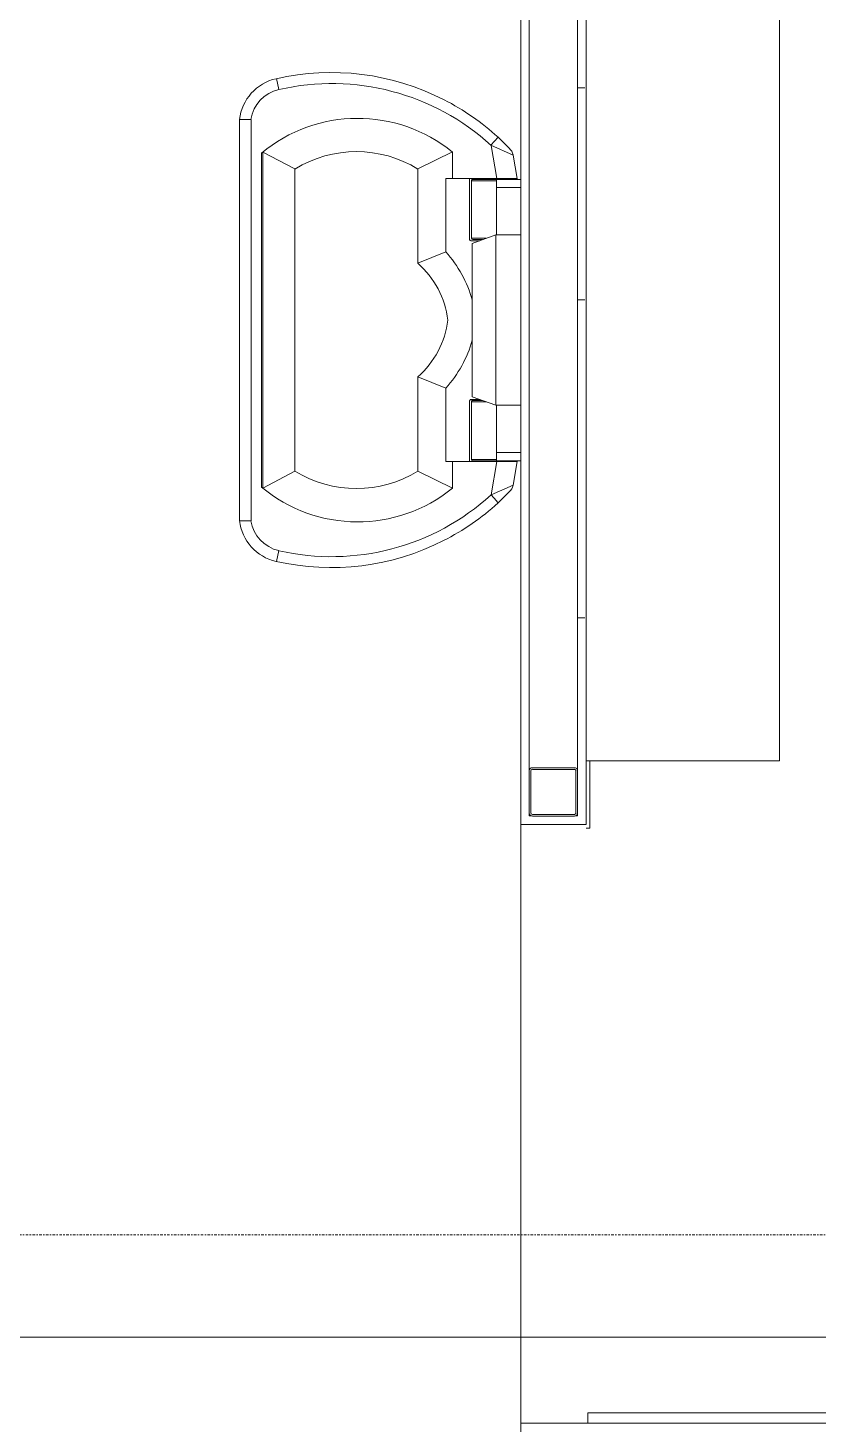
# Model space of a CAD drawing. Header units: inches. Extents: x 23906 to 26716, y -23130 to -20467.
# Drawn here: x 25619.8 to 25677.1, y -22691.4 to -22590.2 of the extents above; entities that cross this region are included whole.
import ezdxf

# ---------------------------------------------------------------- set-up
doc = ezdxf.new("R2010")
doc.units = ezdxf.units.IN
doc.header["$MEASUREMENT"] = 0
doc.linetypes.add('Dash Dot 3_16_', pattern=[0.3125, 0.1875, -0.0625, 0, -0.0625])
for name, color, linetype, lineweight in [('A-ANNO-SYMB', 150, 'Continuous', 9), ('A-FLOR', 192, 'Continuous', 13), ('A-WALL', 113, 'Continuous', 13), ('A-WALL-PATT', 111, 'Continuous', 50), ('I-FURN', 30, 'Continuous', 9), ('I-WALL', 2, 'Continuous', 13), ('Q-SPCQ', 91, 'Continuous', 9), ('S-COLS', 52, 'Continuous', 9)]:
    doc.layers.add(name, color=color, linetype=linetype, lineweight=lineweight)
pattern_1 = [(0, (0, 0), (30.72, 7.68), [1.267, -21.773, 1.267, -21.773, -122.88]), (0, (0, 0), (30.72, 7.68), [-46.08, 1.267, -44.813, 1.267, -21.773, -53.76]), (0, (0, 0), (30.72, 7.68), [-115.2, 1.267, -14.093, 1.267, -37.133]), (120, (11.52, 3.84), (-22.0110751, 22.7643004), [1.267, -21.773, 1.267, -21.773, -122.88]), (120, (11.52, 3.84), (-22.0110751, 22.7643004), [-46.08, 1.267, -44.813, 1.267, -21.773, -53.76]), (120, (11.52, 3.84), (-22.0110751, 22.7643004), [-115.2, 1.267, -14.093, 1.267, -37.133]), (240, (15.36, 19.2), (-8.7089249, -30.4443004), [1.267, -21.773, 1.267, -21.773, -122.88]), (240, (15.36, 19.2), (-8.7089249, -30.4443004), [-46.08, 1.267, -44.813, 1.267, -21.773, -53.76]), (240, (15.36, 19.2), (-8.7089249, -30.4443004), [-115.2, 1.267, -14.093, 1.267, -37.133])]

# ---------------------------------------------------------------- blocks, each defined once
blk = doc.blocks.new('Furniture 5 - Furniture 1-2367-Enlarged First Floor Plan _East_')
at = {"layer": 'I-FURN', "color": 43, "lineweight": 13}
for p, q in [((25653.99, -22611.42), (25653.99, -22499.67)), ((25639.99, -22611.42), (25653.99, -22611.42))]:
    blk.add_line(p, q, dxfattribs=at)
blk = doc.blocks.new('Bradley-Washroom_Accessories-Mirrors-780_Custom - Bradley-Washroom_Accessories-Mirrors-780_Custom-177612-Enlarged First Floor Plan _East_')
at = {"layer": 'Q-SPCQ', "color": 43, "lineweight": 13}
for p, q in [((25324.02, -22690.55), (25384.02, -22690.55)), ((25324.02, -22690.55), (25324.02, -22691.3)), ((25384.02, -22691.3), (25324.02, -22691.3)), ((25384.02, -22691.3), (25384.02, -22690.55))]:
    blk.add_line(p, q, dxfattribs=at)
blk = doc.blocks.new('HSS-Hollow Structural Section-Column - HSS3-1_2X3-1_2X1_8-V60-Enlarged First Floor Plan _East_')
at = {"layer": 'S-COLS'}
h = blk.add_hatch(dxfattribs=at)
h.set_pattern_fill('FP_32', color=8, style=0, pattern_type=2)
h.set_pattern_definition([(45, (-25657.89, 22645.564), (-9.503515, 9.503515), []), (45, (-25657.89, 22659.964), (-9.503515, 9.503515), [])])
h.paths.add_polyline_path([(1.52, -1.75), (1.68, -1.68), (1.75, -1.52), (1.75, 1.52), (1.68, 1.68), (1.52, 1.75), (-1.52, 1.75), (-1.68, 1.68), (-1.75, 1.52), (-1.75, -1.52), (-1.68, -1.68), (-1.52, -1.75)], flags=0)
h.paths.add_polyline_path([(-1.52, -1.63), (-1.6, -1.6), (-1.63, -1.52), (-1.6, 1.6), (-1.52, 1.63), (1.6, 1.6), (1.63, 1.52), (1.6, -1.6), (1.52, -1.63)], flags=0)
at = {"layer": 'S-COLS', "color": 7, "lineweight": 20}
for p, q in [((-1.75, 1.52), (-1.75, -1.52)), ((-1.63, -1.52), (-1.63, 1.52)), ((1.52, 1.75), (-1.52, 1.75)), ((-1.52, 1.63), (1.52, 1.63)), ((1.63, 1.52), (1.63, -1.52)), ((1.75, -1.52), (1.75, 1.52)), ((1.52, -1.63), (-1.52, -1.63)), ((-1.52, -1.75), (1.52, -1.75))]:
    blk.add_line(p, q, dxfattribs=at)
for centre, radius, start, end in [((-1.52, 1.52), 0.232, 90, 180), ((-1.52, 1.52), 0.116, 90, 180), ((1.52, 1.52), 0.232, 360, 90), ((1.52, 1.52), 0.116, 0, 90), ((-1.52, -1.52), 0.232, 180, 270), ((-1.52, -1.52), 0.116, 180, 270), ((1.52, -1.52), 0.232, 270, 360), ((1.52, -1.52), 0.116, 270, 360)]:
    blk.add_arc(centre, radius, start, end, dxfattribs=at)
blk = doc.blocks.new('Change_Table-Flip_Down-Frost_Products_LTD_-1125 - Polyethylene-White-366105-Enlarged First Floor Plan _East_')
at = {"layer": 'Q-SPCQ', "color": 43, "lineweight": 13}
for p, q in [((25405.77, -22594.65), (25405.95, -22593.86)), ((25407.79, -22596.82), (25408.62, -22596.82)), ((25407.79, -22625.89), (25407.79, -22596.82)), ((25408.62, -22596.82), (25408.62, -22625.89)), ((25389.09, -22598.91), (25389.89, -22598.11)), ((25390.4, -22598.7), (25388.81, -22599.4)), ((25390.4, -22598.7), (25389.98, -22601.1)), ((25395.7, -22600.41), (25393.21, -22599.17)), ((25393.21, -22601.1), (25393.21, -22599.17)), ((25404.61, -22600.41), (25406.94, -22599.17)), ((25406.94, -22599.17), (25406.94, -22623.53)), ((25407.04, -22599.25), (25407.04, -22623.45)), ((25388.51, -22601.1), (25388.81, -22599.4)), ((25388.27, -22601.15), (25388.51, -22601.15)), ((25393.69, -22601.1), (25388.51, -22601.1)), ((25388.51, -22601.15), (25388.51, -22601.1)), ((25388.51, -22601.15), (25391.73, -22601.15)), ((25390.02, -22601.15), (25390.02, -22605.18)), ((25391.83, -22601.25), (25390.02, -22601.25)), ((25391.83, -22605.43), (25391.83, -22601.25)), ((25391.96, -22601.1), (25391.96, -22605.5)), ((25393.69, -22606.42), (25393.69, -22601.1)), ((25395.7, -22600.41), (25395.7, -22607.23)), ((25404.61, -22622.3), (25404.61, -22600.41)), ((25390.02, -22601.75), (25388.27, -22601.75)), ((25390.07, -22605.18), (25388.27, -22605.18)), ((25390.07, -22617.53), (25390.07, -22605.18)), ((25390.07, -22605.18), (25391.77, -22605.8)), ((25390.75, -22605.43), (25391.83, -22605.43)), ((25391.73, -22605.53), (25391.02, -22605.53)), ((25391.86, -22605.6), (25391.23, -22605.6)), ((25391.77, -22605.8), (25391.77, -22616.91)), ((25393.69, -22606.42), (25395.7, -22607.23)), ((25393.69, -22616.29), (25395.7, -22615.47)), ((25395.7, -22622.3), (25395.7, -22615.47)), ((25393.69, -22616.29), (25393.69, -22621.6)), ((25388.27, -22617.53), (25390.07, -22617.53)), ((25390.02, -22617.53), (25390.02, -22621.55)), ((25390.07, -22617.53), (25391.77, -22616.91)), ((25390.75, -22617.28), (25391.83, -22617.28)), ((25391.73, -22617.18), (25391.02, -22617.18)), ((25391.86, -22617.1), (25391.23, -22617.1)), ((25391.83, -22621.45), (25391.83, -22617.28)), ((25391.96, -22621.6), (25391.96, -22617.2)), ((25390.02, -22620.95), (25388.27, -22620.95)), ((25388.51, -22621.55), (25388.27, -22621.55)), ((25388.51, -22621.55), (25391.73, -22621.55)), ((25388.51, -22621.6), (25388.51, -22621.55)), ((25393.69, -22621.6), (25388.51, -22621.6)), ((25388.81, -22623.31), (25388.51, -22621.6)), ((25389.98, -22621.6), (25390.4, -22624.01)), ((25391.83, -22621.45), (25390.02, -22621.45)), ((25393.21, -22621.6), (25393.21, -22623.54)), ((25393.21, -22623.54), (25395.7, -22622.3)), ((25404.61, -22622.3), (25406.94, -22623.53)), ((25390.42, -22624.03), (25388.81, -22623.31)), ((25389.89, -22624.6), (25389.09, -22623.8)), ((25389.89, -22624.6), (25390.42, -22624.03)), ((25407.79, -22625.89), (25408.62, -22625.89)), ((25405.77, -22628.06), (25405.95, -22628.85))]:
    blk.add_line(p, q, dxfattribs=at)
for centre, radius, start, end in [((25401.95, -22611.33), 17.12, 77.1058, 132.4083), ((25401.98, -22611.33), 17.91, 77.1036, 117.0252), ((25405.21, -22597.22), 3.44, 6.6703, 77.1036), ((25405.18, -22597.23), 2.65, 8.9006, 77.1058), ((25401.98, -22611.33), 17.91, 117.0252, 132.4157), ((25400.07, -22607.6), 10.87, 50.1591, 129.1586), ((25395.94, -22593.4), 7.66, 217.8807, 223.7167), ((25389.63, -22599.54), 0.83, 130.6052, 170.0067), ((25400.16, -22607.61), 8.46, 58.2462, 121.7538), ((25391.73, -22601.25), 0.1, 0, 90), ((25391.73, -22605.43), 0.1, 270, 0), ((25400.01, -22612.18), 8.55, 137.6677, 164.5358), ((25391.86, -22605.5), 0.1, 270, 0), ((25400.07, -22612.18), 6.59, 131.4443, 172.8364), ((25400.07, -22610.53), 6.59, 187.1636, 228.5557), ((25400.01, -22610.53), 8.55, 195.4642, 222.3323), ((25391.73, -22617.28), 0.1, 0, 90), ((25391.86, -22617.2), 0.1, 0, 90), ((25391.73, -22621.45), 0.1, 270, 0), ((25400.16, -22615.1), 8.46, 238.2462, 301.7538), ((25389.63, -22623.17), 0.83, 189.9933, 229.3948), ((25400.07, -22615.1), 10.87, 230.8414, 309.8409), ((25401.98, -22611.38), 17.91, 227.5846, 242.8439), ((25401.95, -22611.37), 17.12, 227.5917, 282.8942), ((25405.18, -22625.48), 2.65, 282.8942, 351.0994), ((25405.21, -22625.49), 3.44, 282.8964, 353.3297), ((25401.98, -22611.38), 17.91, 242.8439, 282.8964)]:
    blk.add_arc(centre, radius, start, end, dxfattribs=at)
blk = doc.blocks.new('Locker Rooms and Restrooms_rvt-1-Enlarged First Floor Plan _East_')
at = {"layer": 'A-WALL-PATT', "lineweight": 9}
h = blk.add_hatch(dxfattribs=at)
h.set_pattern_fill('FP_8', color=8, style=0, pattern_type=2)
h.set_pattern_definition(pattern_1)
h.paths.add_polyline_path([(25659.64, -22647.93), (25659.64, -22647.3), (25656.14, -22647.3), (25656.14, -22527.55), (25659.64, -22527.55), (25659.64, -22526.93), (25655.52, -22526.93), (25655.52, -22647.93), (25659.57, -22647.93)], flags=0)
h = blk.add_hatch(dxfattribs=at)
h.set_pattern_fill('FP_8', color=8, style=0, pattern_type=2)
h.set_pattern_definition(pattern_1)
h.paths.add_polyline_path([(25660.27, -22647.93), (25660.27, -22526.93), (25659.64, -22526.93), (25659.64, -22647.93)], flags=0)
at = {"layer": 'A-FLOR', "color": 43}
for p, q in [((25655.52, -22647.93), (25655.52, -22691.3)), ((25656.14, -22691.3), (25660.39, -22691.3))]:
    blk.add_line(p, q, dxfattribs=at)
at = {"layer": 'A-WALL', "color": 7, "lineweight": 20}
for p, q in [((25656.14, -22530.83), (25656.14, -22644.05)), ((25659.64, -22530.83), (25659.64, -22644.05)), ((25656.14, -22647.08), (25656.14, -22647.3)), ((25656.34, -22647.3), (25656.14, -22647.3)), ((25659.64, -22647.3), (25659.44, -22647.3)), ((25659.64, -22647.08), (25659.64, -22647.3))]:
    blk.add_line(p, q, dxfattribs=at)
at = {"layer": 'I-WALL', "color": 7, "lineweight": 20}
for p, q in [((25655.52, -22526.93), (25655.52, -22647.93)), ((25660.27, -22647.93), (25660.27, -22526.93)), ((25655.52, -22647.93), (25656.14, -22647.93)), ((25656.14, -22647.93), (25659.64, -22647.93)), ((25659.64, -22647.93), (25660.27, -22647.93)), ((25656.14, -22691.3), (25655.52, -22691.3)), ((25655.52, -22691.3), (25655.52, -22693.68))]:
    blk.add_line(p, q, dxfattribs=at)
at = {"layer": 'I-WALL', "color": 43}
for p in [(25660.52, -22643.31), (25660.27, -22648.18)]:
    blk.add_line(p, (25660.52, -22648.18), dxfattribs=at)
at = {"color": 43, "lineweight": 13}
for name, p in [('Furniture 5 - Furniture 1-2367-Enlarged First Floor Plan _East_', (20.28, -31.89)), ('HSS-Hollow Structural Section-Column - HSS3-1_2X3-1_2X1_8-V60-Enlarged First Floor Plan _East_', (25657.89, -22645.56)), ('Bradley-Washroom_Accessories-Mirrors-780_Custom - Bradley-Washroom_Accessories-Mirrors-780_Custom-177612-Enlarged First Floor Plan _East_', (336.37, 0))]:
    blk.add_blockref(name, p, dxfattribs=at)
at = {"color": 43, "lineweight": 13, "rotation": 180}
blk.add_blockref('Change_Table-Flip_Down-Frost_Products_LTD_-1125 - Polyethylene-White-366105-Enlarged First Floor Plan _East_', (51043.78, -45222.73), dxfattribs=at)
blk = doc.blocks.new('Struct_Xcel_Sports Complex_rvt-1-Enlarged First Floor Plan _East_')
at = {"layer": 'A-FLOR', "color": 43}
blk.add_line((25525.01, -22685.08), (25737.27, -22685.08), dxfattribs=at)

msp = doc.modelspace()

# ---------------------------------------------------------------- linework, layer by layer
at = {"layer": 'A-ANNO-SYMB', "linetype": 'Dash Dot 3_16_'}
msp.add_line((25742.2199, -22677.652), (25515.0072, -22677.652), dxfattribs=at)

# ---------------------------------------------------------------- block references
at = {"lineweight": 5}
for name in ['Struct_Xcel_Sports Complex_rvt-1-Enlarged First Floor Plan _East_', 'Locker Rooms and Restrooms_rvt-1-Enlarged First Floor Plan _East_']:
    msp.add_blockref(name, (0, 0), dxfattribs=at)

doc.saveas('drawing.dxf')
